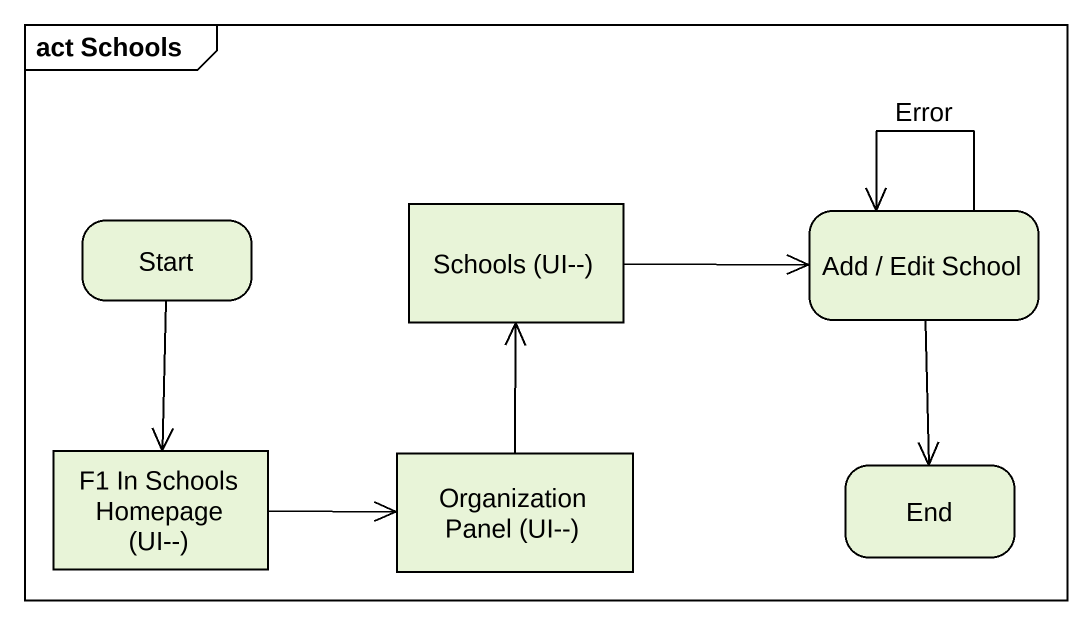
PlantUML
@startuml
mainframe act Schools
hide empty description
state "Start" as Start_
state "Schools (UI--)" as Schools_UI <<object>>
state "Add / Edit School" as Add_Edit_School
state "F1 In Schools Homepage (UI--)" as F1_In_Schools_Homepage_UI <<object>>
state "Organization Panel (UI--)" as Organization_Panel_UI <<object>>
state "End" as End_
Start_ --> F1_In_Schools_Homepage_UI
Schools_UI -right-> Add_Edit_School
Add_Edit_School --> Add_Edit_School : Error
Add_Edit_School --> End_
F1_In_Schools_Homepage_UI -right-> Organization_Panel_UI
Organization_Panel_UI -up-> Schools_UI
@enduml
